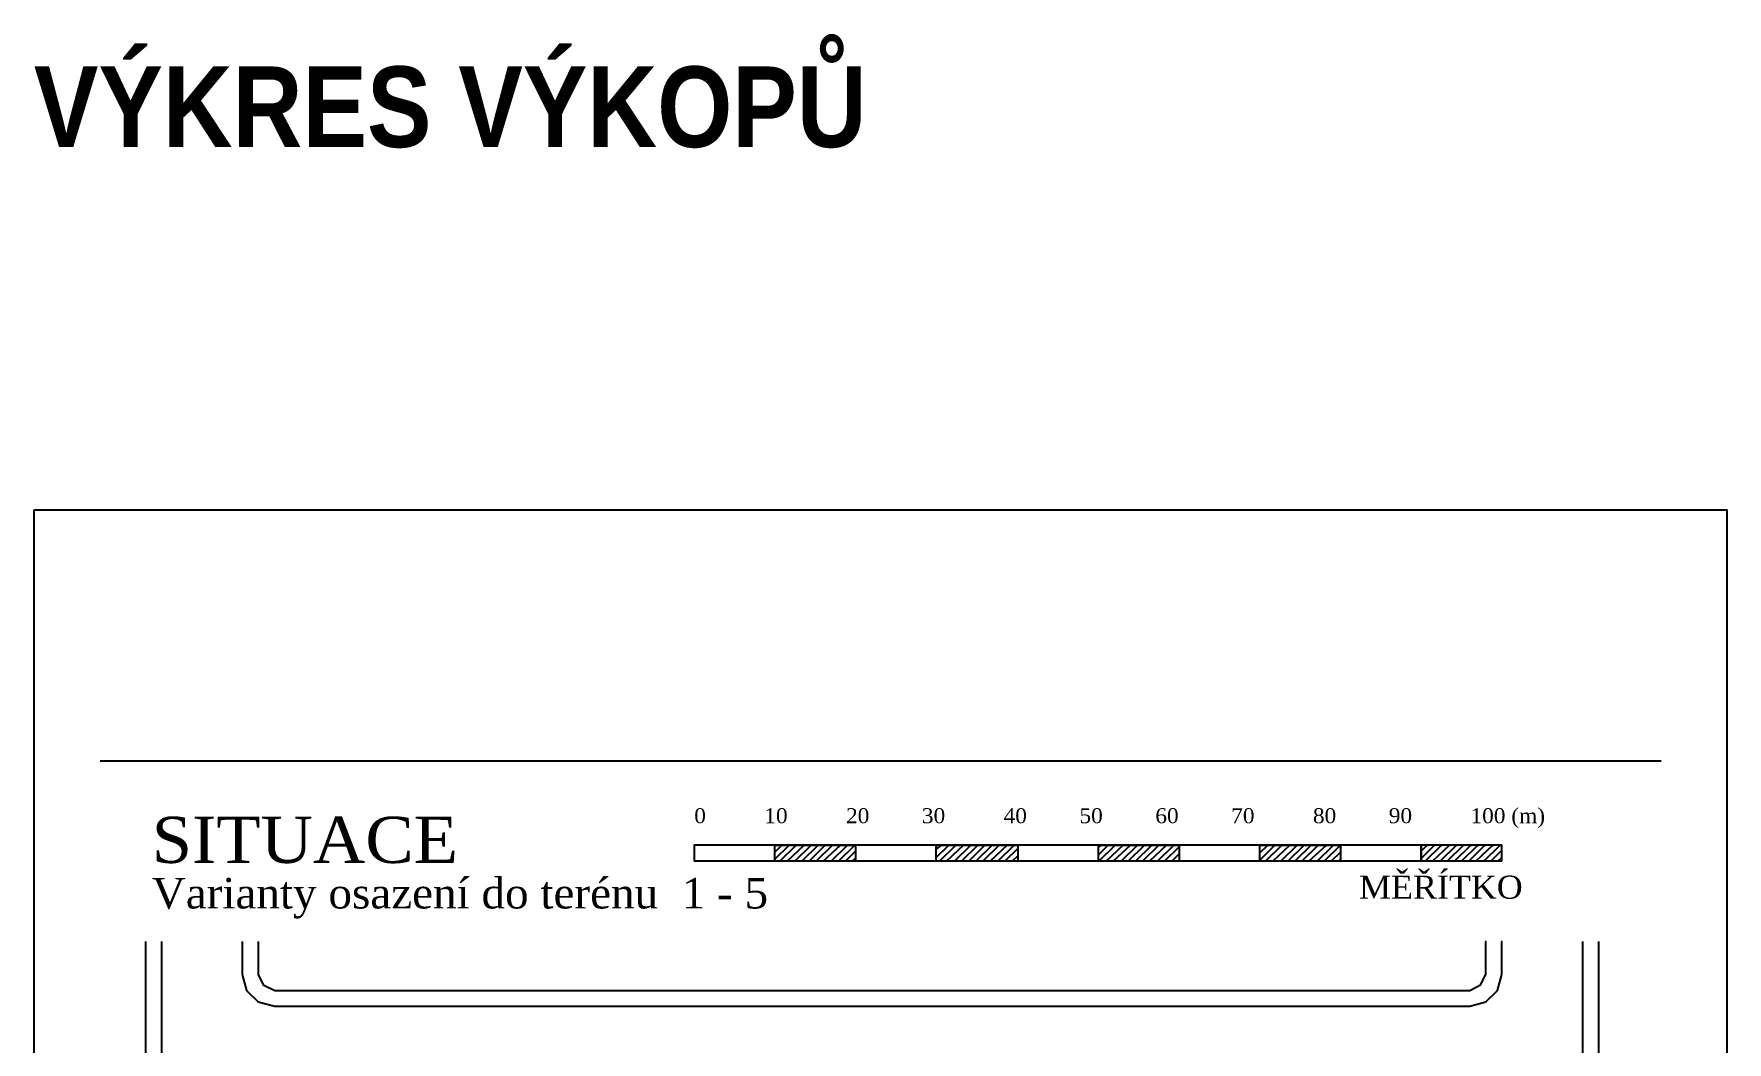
# Model space of a CAD drawing. Header units: millimetres. Extents: x -51 to 2999949, y -1641567 to 415040.
# Drawn here: x 309949 to 519949, y 290057 to 415040 of the extents above; entities that cross this region are included whole.
import ezdxf

# ---------------------------------------------------------------- set-up
doc = ezdxf.new("R2010")
doc.units = ezdxf.units.MM
doc.header["$LTSCALE"] = 75
doc.header["$MEASUREMENT"] = 0
doc.layers.get('0').update_dxf_attribs({"linetype": 'CONTINUOUS'})
doc.layers.add('ZEMINA', color=7, linetype='CONTINUOUS')
doc.styles.add('názvy výkresů', font='ariblk.ttf', dxfattribs={"width": 0.75, "height": 10000})
doc.styles.add('TIMESNEWROMAN', font='times.ttf')

msp = doc.modelspace()

# ---------------------------------------------------------------- linework, layer by layer
msp.add_line((318166.6185, 324920.1745), (511752.1823, 324920.1745))
msp.add_lwpolyline([(309948.9938, 356001.2066), (309948.9938, 59001.2066), (519948.9938, 59001.2066), (519948.9938, 356001.2066)], close=True)
for points in [[(391851.0381, 312523.7166), (401855.6645, 312523.7166), (401855.6645, 314478.346), (411860.2843, 314478.346), (411860.2843, 312523.7166), (421864.9041, 312523.7166), (421864.9041, 314478.346), (431972.395, 314478.346), (431972.395, 312523.7166), (441977.0279, 312523.7166), (441977.0279, 314478.346), (451981.6346, 314478.346), (451981.6346, 312523.7166), (461986.2675, 312523.7166), (461986.2675, 314478.346), (471990.8873, 314478.346), (471990.8873, 312523.7166), (481995.5072, 312523.7166), (481995.5072, 314478.346), (391851.0381, 314478.346), (391851.0381, 312523.7166), (482098.3783, 312523.7166)], [(401855.6645, 313603.8893), (402730.1081, 314478.346), (402832.9792, 314478.346)], [(401855.6645, 312729.4588), (403604.5386, 314478.346), (403707.4097, 314478.346)], [(402498.635, 312523.7166), (404478.9821, 314478.346), (404607.5841, 314478.346)], [(403398.7964, 312523.7166), (405482.0146, 314478.346), (405584.8857, 314478.346)], [(404376.098, 312523.7166), (406356.4582, 314478.346), (406459.3293, 314478.346)], [(405250.5546, 312523.7166), (407230.9018, 314478.346), (407359.4906, 314478.346)], [(406150.7029, 312523.7166), (408105.3322, 314478.346), (408233.9211, 314478.346)], [(407025.1465, 312523.7166), (409005.4936, 314478.346), (409108.3778, 314478.346)], [(407899.5901, 312523.7166), (409982.8083, 314478.346), (410085.6794, 314478.346)], [(408876.8916, 312523.7166), (410857.2519, 314478.346), (410985.8407, 314478.346)], [(409777.0661, 312523.7166), (411757.4132, 314478.346), (411860.2843, 314478.346)], [(410651.4966, 312523.7166), (411860.2843, 313732.5044), (411963.1554, 313732.5044)], [(421864.9041, 313938.2466), (422507.8746, 314478.346), (422636.4766, 314478.346)], [(421864.9041, 312960.9188), (423408.036, 314478.346), (423510.9071, 314478.346)], [(422302.1194, 312523.7166), (424282.4665, 314478.346), (424385.3507, 314478.346)], [(423176.5629, 312523.7166), (425259.7942, 314478.346), (425388.3831, 314478.346)], [(424179.5954, 312523.7166), (426159.9425, 314478.346), (426262.8136, 314478.346)], [(425054.039, 312523.7166), (427034.3861, 314478.346), (427137.2703, 314478.346)], [(425928.4825, 312523.7166), (427908.8297, 314478.346), (428011.7008, 314478.346)], [(426802.913, 312523.7166), (428783.2602, 314478.346), (428886.1443, 314478.346)], [(427677.3566, 312523.7166), (429657.7168, 314478.346), (429786.3057, 314478.346)], [(428577.518, 312523.7166), (430660.7362, 314478.346), (430763.6073, 314478.346)], [(429554.8326, 312523.7166), (431535.1798, 314478.346), (431638.064, 314478.346)], [(430429.2762, 312523.7166), (431972.395, 314041.1177), (432075.2792, 314041.1177)], [(431303.7067, 312523.7166), (431972.395, 313166.6872), (432075.2792, 313166.6872)], [(441977.0279, 314169.7065), (442311.359, 314478.346), (442414.2432, 314478.346)], [(441977.0279, 313269.5583), (443185.8156, 314478.346), (443288.6867, 314478.346)], [(442079.899, 312523.7166), (444060.2461, 314478.346), (444188.835, 314478.346)], [(442980.0473, 312523.7166), (445063.2786, 314478.346), (445166.1628, 314478.346)], [(443854.5039, 312523.7166), (445937.7222, 314478.346), (446040.5933, 314478.346)], [(444831.8055, 312523.7166), (446812.1527, 314478.346), (446915.0368, 314478.346)], [(445706.2491, 312523.7166), (447686.6093, 314478.346), (447815.1982, 314478.346)], [(446606.4105, 312523.7166), (448586.7576, 314478.346), (448689.6287, 314478.346)], [(447480.841, 312523.7166), (449461.2012, 314478.346), (449564.0723, 314478.346)], [(448355.2976, 312523.7166), (450438.5158, 314478.346), (450567.1047, 314478.346)], [(449332.5992, 312523.7166), (451312.9463, 314478.346), (451441.5483, 314478.346)], [(450232.7737, 312523.7166), (451981.6346, 314272.6038), (452084.5188, 314272.6038)], [(451107.2041, 312523.7166), (451981.6346, 313398.1471), (452084.5188, 313398.1471)], [(461986.2675, 314375.4749), (462089.1386, 314478.346), (462217.7275, 314478.346)], [(461986.2675, 313501.0182), (462989.3, 314478.346), (463092.1842, 314478.346)], [(461986.2675, 312626.5877), (463863.7436, 314478.346), (463966.6147, 314478.346)], [(462757.8269, 312523.7166), (464738.1741, 314478.346), (464841.0452, 314478.346)], [(463632.2705, 312523.7166), (465715.5018, 314478.346), (465844.0907, 314478.346)], [(464635.303, 312523.7166), (466615.6501, 314478.346), (466718.5212, 314478.346)], [(465509.7465, 312523.7166), (467490.0937, 314478.346), (467592.9778, 314478.346)], [(466384.1901, 312523.7166), (468364.5372, 314478.346), (468467.4083, 314478.346)], [(467258.6206, 312523.7166), (469238.9677, 314478.346), (469341.8388, 314478.346)], [(468133.0642, 312523.7166), (470242.0133, 314478.346), (470344.8844, 314478.346)], [(469136.0966, 312523.7166), (471116.4438, 314478.346), (471219.3149, 314478.346)], [(470010.5402, 312523.7166), (471990.8873, 314478.346), (472093.7715, 314478.346)], [(470884.9838, 312523.7166), (471990.8873, 313603.8893), (472093.7715, 313603.8893)], [(481995.5072, 312523.7166), (492000.127, 312523.7166), (492000.127, 314478.346), (481995.5072, 314478.346), (481995.5072, 312523.7166), (482098.3783, 312523.7166)], [(481995.5072, 313732.5044), (482767.0666, 314478.346), (482869.9507, 314478.346)], [(481995.5072, 312832.3299), (483641.5101, 314478.346), (483744.3943, 314478.346)], [(482535.6066, 312523.7166), (484515.9537, 314478.346), (484644.5426, 314478.346)], [(483435.7549, 312523.7166), (485518.9862, 314478.346), (485621.8703, 314478.346)], [(484413.0826, 312523.7166), (486393.4297, 314478.346), (486496.3008, 314478.346)], [(485287.5131, 312523.7166), (487267.8602, 314478.346), (487396.4622, 314478.346)], [(486187.6745, 312523.7166), (488142.3038, 314478.346), (488270.9058, 314478.346)], [(487062.118, 312523.7166), (489042.4652, 314478.346), (489145.3363, 314478.346)], [(487936.5485, 312523.7166), (489916.8957, 314478.346), (490019.7798, 314478.346)], [(488811.0052, 312523.7166), (490894.2234, 314478.346), (491022.8123, 314478.346)], [(489814.0246, 312523.7166), (491794.3717, 314478.346), (491897.2559, 314478.346)], [(490688.4681, 312523.7166), (492000.127, 313835.3755), (492103.0111, 313835.3755)], [(491562.9117, 312523.7166), (492000.127, 312960.9188), (492103.0111, 312960.9188)], [(411525.9402, 312523.7166), (411860.2843, 312832.3299), (411963.1554, 312832.3299)], [(471785.1321, 312523.7166), (471990.8873, 312729.4588), (472093.7715, 312729.4588)], [(323799.0401, 302519.0837), (323799.0401, 206459.2977), (323901.9177, 206459.2977)], [(325779.3872, 302519.0837), (325779.3872, 206459.2977), (325882.2648, 206459.2977)], [(335784.0135, 302519.0837), (335784.0135, 298455.5184), (336324.1064, 296475.1713), (337764.3607, 295060.6413), (339847.5854, 294494.8241), (488039.4327, 294494.8241), (490019.7798, 295060.6413), (491460.0406, 296475.1713), (492000.127, 298455.5184), (492000.127, 302519.0837), (492103.0111, 302519.0837)], [(337764.3607, 302519.0837), (337764.3607, 298455.5184), (338407.3312, 297143.8596), (339847.5854, 296475.1713), (488039.4327, 296475.1713), (489351.0915, 297143.8596), (490019.7798, 298455.5184), (490019.7798, 302519.0837), (490122.664, 302519.0837)], [(502004.7468, 302519.0837), (502004.7468, 206459.2977), (502107.6179, 206459.2977)], [(503985.0939, 302519.0837), (503985.0939, 206459.2977), (504087.9781, 206459.2977)]]:
    msp.add_lwpolyline(points)

# ---------------------------------------------------------------- texts
at = {"attachment_point": 7, "style": 'TIMESNEWROMAN'}
for s, insert, char_height, width in [('\\W1.04;SITUACE', (324570.606, 312189.4902), 5726.351254, 39233.210613), ('\\W1.03;0\\~\\~\\~\\~\\~\\~\\~\\~\\~\\~10\\~\\~\\~\\~\\~\\~\\~\\~\\~\\~20\\~\\~\\~\\~\\~\\~\\~\\~\\~30\\~\\~\\~\\~\\~\\~\\~\\~\\~\\~40\\~\\~\\~\\~\\~\\~\\~\\~\\~50\\~\\~\\~\\~\\~\\~\\~\\~\\~60\\~\\~\\~\\~\\~\\~\\~\\~\\~70\\~\\~\\~\\~\\~\\~\\~\\~\\~\\~80\\~\\~\\~\\~\\~\\~\\~\\~\\~90\\~\\~\\~\\~\\~\\~\\~\\~\\~\\~100\\~(m)', (391851.0381, 316587.4128), 1861.0337746, 104185.902222), ('\\W1.03;MĚŘÍTKO', (474305.5786, 307791.5676), 2863.160702, 21087.585931), ('\\W1.02;Varianty\\~osazení\\~do\\~terénu\\~\\~1\\~-\\~5', (324570.606, 305373.9922), 3793.664797, 76615.213946)]:
    msp.add_mtext(s, dxfattribs=dict(at, insert=insert, char_height=char_height, width=width))
at = {"layer": 'ZEMINA', "insert": (309948.9938, 411001.2066), "char_height": 10000, "attachment_point": 1, "style": 'názvy výkresů'}
msp.add_mtext_dynamic_manual_height_columns('VÝKRES VÝKOPŮ', width=183031.750957, gutter_width=50000, heights=[0], dxfattribs=at)

doc.saveas('drawing.dxf')
